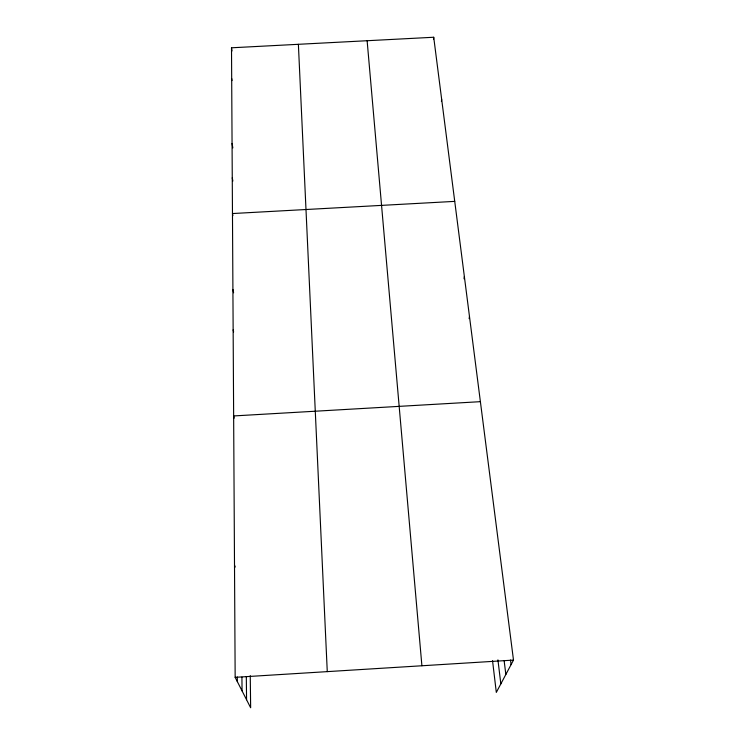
<?xml version="1.0" encoding="UTF-8"?>
<svg xmlns="http://www.w3.org/2000/svg" width="745" height="745" viewBox="0 0 745 745"><rect width="100%" height="100%" fill="white"/><g stroke="black" fill="none" stroke-linecap="round" stroke-linejoin="round"><path stroke-width="1.12" d="M433.553 39.401L433.711 37.25L231.509 47.792L235.159 677.335L250.646 707.75L250.255 675.659M441.44 101.525L441.645 99.206M464.023 278.779L464.358 276.525M469.117 318.637L469.48 316.476M433.711 37.25L513.491 660.089L496.31 692.403L492.538 660.638M235.159 677.335L513.491 660.089M480.385 401.667L233.641 415.943L234.2 418.122M454.729 201.374L232.468 213.545L232.868 215.659M234.507 565.11L235.197 567.047M233.148 329.839L233.613 331.963M232.915 289.46L233.604 292.794M232.263 177.804L232.85 181.072M232.067 143.431L232.831 147.91M231.695 78.495L232.021 80.6M231.509 47.792L232.002 50.995M510.502 660.042L511.079 664.615M504.16 660.889L505.846 674.458M497.93 659.874L500.836 683.882M367.127 40.724L421.903 665.76M298.382 44.309L327.269 671.627M246.316 676.618L246.567 699.732M241.929 677.14L242.051 690.866M237.301 676.972L237.329 681.601"/></g></svg>
